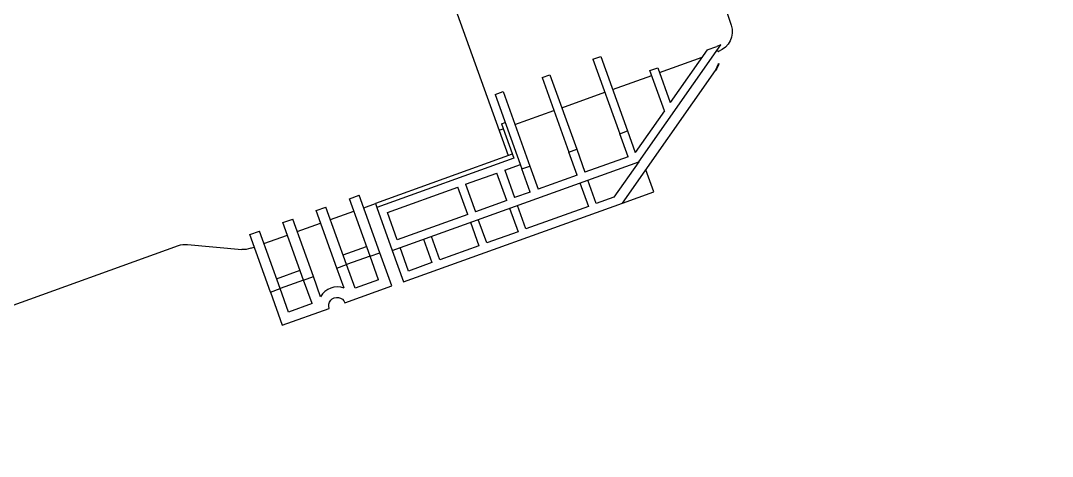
# Model space of a CAD drawing. Header units: millimetres. Extents: x 646993 to 648849, y 9708034 to 9709424.
# Drawn here: x 648237.7148 to 648237.9631, y 9709070.3601 to 9709070.465 of the extents above; entities that cross this region are included whole.
import ezdxf

# ---------------------------------------------------------------- set-up
doc = ezdxf.new("R2010")
doc.units = ezdxf.units.MM
doc.header["$LTSCALE"] = 5
doc.header["$XCLIPFRAME"] = 2
doc.set_wipeout_variables(frame=1)
doc.layers.add('MD_Visible', color=7, linetype='Continuous', lineweight=25)
picture_1 = doc.add_image_def('image1.jpg', size_in_pixel=(1920, 925))
picture_2 = doc.add_image_def('image2.ecw', size_in_pixel=(12715, 11262))

# ---------------------------------------------------------------- blocks, each defined once
blk = doc.blocks.new('RB')
at = {"layer": 'MD_Visible'}
for p, q in [((0.07294764278071852, 0.9992340266257145), (0.1100872620321525, 0.99858575216021)), ((0.113733886580917, 0.9946477891344614), (0.113733886580917, 0.9935865136844484)), ((0.1334999999999127, 0.9665323748977528), (0.113733886580917, 0.9946477891344614)), ((0.113733886580917, 0.991170298451749), (0.113733886580917, 0.9935865136844484)), ((0.1150000000000091, 0.9935000000000684), (0.1147821961868658, 0.9935000000000684)), ((0.1147821961868658, 0.9931566685384894), (0.1147821961868658, 0.9935000000000684)), ((0.1150000000000091, 0.9935000000000684), (0.1150000000000091, 0.9935865136844484)), ((0.113733886580917, 0.991170298451749), (0.122641546775526, 0.9785000000000821)), ((0.1414999999999509, 0.9595000000000766), (0.1190903194606108, 0.991375636748586)), ((0.1149913036902035, 0.9785000000000821), (0.1149913036902035, 0.9893817423433404)), ((0.113733886580917, 0.9765000000000725), (0.113733886580917, 0.9785000000000821)), ((0.113733886580917, 0.9785000000000821), (0.122641546775526, 0.9785000000000821)), ((0.1240476162897721, 0.9765000000000725), (0.113733886580917, 0.9765000000000725)), ((0.1149913036902035, 0.9665000000000816), (0.1149913036902035, 0.9765000000000725)), ((0.1240476162897721, 0.9765000000000725), (0.1310779638608892, 0.9665000000000816)), ((0.1065535421759023, 0.9645000000000721), (0.1065535421759023, 0.9665000000000816)), ((0.1065535421759023, 0.9665000000000816), (0.1255949918092938, 0.9665000000000816)), ((0.1255949918092938, 0.9665000000000816), (0.1310779638608892, 0.9665000000000816)), ((0.1255949918092938, 0.9645000000000721), (0.1255949918092938, 0.9665000000000816)), ((0.1334999999999127, 0.9035000000000366), (0.1334999999999127, 0.9665323748977528)), ((0.1334999999999127, 0.9665323748977528), (0.1394999999999982, 0.9579979462093604)), ((0.1414999999999509, 0.967500000000058), (0.13587572194308, 0.967500000000058)), ((0.1414999999999509, 0.9595000000000766), (0.1414999999999509, 0.967500000000058)), ((0.1065535421759023, 0.9645000000000721), (0.1255949918092938, 0.9645000000000721)), ((0.1149913036902035, 0.953500000000048), (0.1149913036902035, 0.9645000000000721)), ((0.13149999999996, 0.9645000000000721), (0.1255949918092938, 0.9645000000000721)), ((0.13149999999996, 0.9645000000000721), (0.13149999999996, 0.953500000000048)), ((0.1414999999999509, 0.9035000000000366), (0.1414999999999509, 0.9595000000000766)), ((0.1394999999999982, 0.9579979462093604), (0.1394999999999982, 0.953500000000048)), ((0.1065535421759023, 0.9515000000000384), (0.1065535421759023, 0.953500000000048)), ((0.1065535421759023, 0.953500000000048), (0.1255949918092938, 0.953500000000048)), ((0.1255949918092938, 0.9515000000000384), (0.1255949918092938, 0.953500000000048)), ((0.1255949918092938, 0.953500000000048), (0.13149999999996, 0.953500000000048)), ((0.1394999999999982, 0.953500000000048), (0.1334999999999127, 0.953500000000048)), ((0.1065535421759023, 0.9515000000000384), (0.1255949918092938, 0.9515000000000384)), ((0.1149913036902035, 0.9415000000000475), (0.1149913036902035, 0.9515000000000384)), ((0.13149999999996, 0.9515000000000384), (0.1255949918092938, 0.9515000000000384)), ((0.13149999999996, 0.9515000000000384), (0.13149999999996, 0.9415000000000475)), ((0.1334999999999127, 0.9515000000000384), (0.1394999999999982, 0.9515000000000384)), ((0.1394999999999982, 0.9515000000000384), (0.1394999999999982, 0.9355000000000757)), ((0.1065535421759023, 0.939500000000038), (0.1065535421759023, 0.9415000000000475)), ((0.1065535421759023, 0.9415000000000475), (0.1255949918092938, 0.9415000000000475)), ((0.1255949918092938, 0.939500000000038), (0.1255949918092938, 0.9415000000000475)), ((0.1255949918092938, 0.9415000000000475), (0.13149999999996, 0.9415000000000475)), ((0.1065535421759023, 0.939500000000038), (0.1255949918092938, 0.939500000000038)), ((0.113733886580917, 0.9385000000000616), (0.113733886580917, 0.939500000000038)), ((0.1245000000000118, 0.9355000000000757), (0.1245000000000118, 0.939500000000038)), ((0.13149999999996, 0.939500000000038), (0.1255949918092938, 0.939500000000038)), ((0.13149999999996, 0.939500000000038), (0.13149999999996, 0.9355000000000757)), ((0.1214999999999691, 0.9375000000000284), (-0.006500000000073669, 0.9375000000000284)), ((0.113733886580917, 0.9385000000000616), (0.1224999999999454, 0.9385000000000616)), ((0.1150000000000091, 0.9375000000000284), (0.1150000000000091, 0.9385000000000616)), ((0.1214999999999691, 0.9385000000000616), (0.1214999999999691, 0.9035000000000366)), ((0.1224999999999454, 0.9385000000000616), (0.1224999999999454, 0.9035000000000366)), ((0.1245000000000118, 0.9355000000000757), (0.13149999999996, 0.9355000000000757)), ((0.1394999999999982, 0.9355000000000757), (0.1334999999999127, 0.9355000000000757)), ((0.1245000000000118, 0.925500000000028), (0.1245000000000118, 0.9335000000000662)), ((0.13149999999996, 0.9335000000000662), (0.1245000000000118, 0.9335000000000662)), ((0.13149999999996, 0.9335000000000662), (0.13149999999996, 0.925500000000028)), ((0.1334999999999127, 0.9335000000000662), (0.1394999999999982, 0.9335000000000662)), ((0.1394999999999982, 0.9335000000000662), (0.1394999999999982, 0.925500000000028)), ((0.1245000000000118, 0.925500000000028), (0.13149999999996, 0.925500000000028)), ((0.1394999999999982, 0.925500000000028), (0.1334999999999127, 0.925500000000028)), ((0.1245000000000118, 0.9055000000000462), (0.1245000000000118, 0.9235000000000753)), ((0.13149999999996, 0.9235000000000753), (0.1245000000000118, 0.9235000000000753)), ((0.13149999999996, 0.9235000000000753), (0.13149999999996, 0.9055000000000462)), ((0.1334999999999127, 0.9235000000000753), (0.1394999999999982, 0.9235000000000753)), ((0.1394999999999982, 0.9235000000000753), (0.1394999999999982, 0.9135000000000275)), ((0.1394999999999982, 0.9135000000000275), (0.1334999999999127, 0.9135000000000275)), ((0.1334999999999127, 0.9115000000000748), (0.1394999999999982, 0.9115000000000748)), ((0.1394999999999982, 0.9115000000000748), (0.1394999999999982, 0.9055000000000462)), ((0.13149999999996, 0.9055000000000462), (0.1245000000000118, 0.9055000000000462)), ((0.1394999999999982, 0.9055000000000462), (0.1334999999999127, 0.9055000000000462)), ((0.1214999999999691, 0.9005000000000507), (0.1214999999999691, 0.9035000000000366)), ((0.1214999999999691, 0.9035000000000366), (0.1224999999999454, 0.9035000000000366)), ((0.1224999999999454, 0.9035000000000366), (0.1334999999999127, 0.9035000000000366)), ((0.1334999999999127, 0.9035000000000366), (0.1414999999999509, 0.9035000000000366)), ((0.1182947366141889, 0.898000000000053), (0.1182947366141889, 0.9005000000000507)), ((0.1329999999999245, 0.9005000000000507), (0.1182947366141889, 0.9005000000000507)), ((0.1329999999999245, 0.898000000000053), (0.1329999999999245, 0.9005000000000507)), ((0.1414999999999509, 0.9005000000000507), (0.1329999999999245, 0.9005000000000507)), ((0.1414999999999509, 0.8885000000000502), (0.1414999999999509, 0.9005000000000507)), ((0.1329999999999245, 0.898000000000053), (0.1182947366141889, 0.898000000000053)), ((0.121487791804384, 0.8920000000000812), (0.121487791804384, 0.898000000000053)), ((0.1304999999999836, 0.8920000000000812), (0.1304999999999836, 0.898000000000053)), ((0.13900000000001, 0.898000000000053), (0.1329999999999245, 0.898000000000053)), ((0.1329999999999245, 0.898000000000053), (0.1329999999999245, 0.8920000000000812)), ((0.13900000000001, 0.898000000000053), (0.13900000000001, 0.8920000000000812)), ((0.1182947366141889, 0.8895000000000834), (0.1182947366141889, 0.8920000000000812)), ((0.1329999999999245, 0.8920000000000812), (0.1182947366141889, 0.8920000000000812)), ((0.1329999999999245, 0.8895000000000834), (0.1329999999999245, 0.8920000000000812)), ((0.13900000000001, 0.8920000000000812), (0.1329999999999245, 0.8920000000000812)), ((0.1329999999999245, 0.8895000000000834), (0.1182947366141889, 0.8895000000000834)), ((0.121487791804384, 0.8835000000000548), (0.121487791804384, 0.8895000000000834)), ((0.1381458980337129, 0.8895000000000834), (0.1329999999999245, 0.8895000000000834)), ((0.1414999999999509, 0.8725000000000307), (0.1414999999999509, 0.8845000000000312)), ((0.1182947366141889, 0.8810000000000571), (0.1182947366141889, 0.8835000000000548)), ((0.1329999999999245, 0.8835000000000548), (0.1182947366141889, 0.8835000000000548)), ((0.1329999999999245, 0.8810000000000571), (0.1329999999999245, 0.8835000000000548)), ((0.1381458980337129, 0.8835000000000548), (0.1329999999999245, 0.8835000000000548)), ((0.1329999999999245, 0.8810000000000571), (0.1182947366141889, 0.8810000000000571)), ((0.121487791804384, 0.8750000000000284), (0.121487791804384, 0.8810000000000571)), ((0.1304999999999836, 0.8750000000000284), (0.1304999999999836, 0.8810000000000571)), ((0.13900000000001, 0.8810000000000571), (0.1329999999999245, 0.8810000000000571)), ((0.1329999999999245, 0.8810000000000571), (0.1329999999999245, 0.8750000000000284)), ((0.13900000000001, 0.8810000000000571), (0.13900000000001, 0.8750000000000284)), ((0.1182947366141889, 0.8725000000000307), (0.1182947366141889, 0.8750000000000284)), ((0.1329999999999245, 0.8750000000000284), (0.1182947366141889, 0.8750000000000284)), ((0.13900000000001, 0.8750000000000284), (0.1329999999999245, 0.8750000000000284)), ((0.1329999999999245, 0.8725000000000307), (0.1329999999999245, 0.8750000000000284)), ((0.1329999999999245, 0.8725000000000307), (0.1182947366141889, 0.8725000000000307)), ((0.1214999999999691, 0.8716092466837893), (0.1214999999999691, 0.8725000000000307)), ((0.1329999999999245, 0.8725000000000307), (0.1414999999999509, 0.8725000000000307)), ((0.1154690843000026, 0.8575766092143624), (0.1210309156999756, 0.8694948193571292)), ((0.1150000000000091, 0.7889999999999588), (0.1150000000000091, 0.8554621818877024))]:
    blk.add_line(p, q, dxfattribs=at)
at = {"layer": 'MD_Visible', "extrusion": (0, 0, -1)}
for centre, radius, start, end in [((-0.1100000000000136, 0.9935865136844484), 0.005000000000000069, 90.9999999968682, 180), ((-0.1414999999999509, 0.8865000000000407), 0.001999999999999886, 270, 90), ((-0.1164999999999736, 0.8716092466837893), 0.004999999999999984, 180, 205.0168934751476), ((-0.1200000000000045, 0.8554621818877024), 0.005000000000000001, 0, 25.0168934751476)]:
    blk.add_arc(centre, radius, start, end, dxfattribs=at)
at = {"layer": 'MD_Visible'}
for centre, radius, start, end in [((0.1150000000000091, 0.988500000000073), 0.00499999999999793, 35.10855106109913, 90), ((0.1414999999999509, 0.8865000000000407), 0.004500000000000137, 138.189685100281, 221.810314899719)]:
    blk.add_arc(centre, radius, start, end, dxfattribs=at)
blk = doc.blocks.new('*U47')
blk.add_wipeout([(0, 0.1104208364372532), (15.671350142962858, 0.11042175069695759), (15.67135014296289, 9.142597008349185e-07), (0, -7.105427357601002e-15)])
blk.add_wipeout([(0, 0.11042083643726741), (15.671350142962888, 0.1104217506969789), (15.671350142962854, 9.142597079403458e-07), (0, 3.552713678800501e-15)])
blk.add_wipeout([(8.881784197001252e-16, 7.105427357601002e-15), (8.881784197001252e-16, 0.11042083643726741), (15.67135014296285, 0.1104217506969718), (15.67135014296285, 9.142597150457732e-07)])
blk = doc.blocks.new('*U71')
blk.add_wipeout([(0, 0.11042083643725853), (8.831925978845998, 0.11042133700018653), (8.83192597884603, 5.005629262200273e-07), (0, -1.7763568394002505e-15)])
blk.add_wipeout([(0, 0.1104208364372603), (8.83192597884603, 0.11042133700019896), (8.831925978845998, 5.005629262200273e-07), (0, 0)])
blk.add_wipeout([(0, 1.7763568394002505e-15), (0, 0.11042083643726208), (8.831925978845991, 0.11042133700019008), (8.831925978845991, 5.00562929772741e-07)])
blk = doc.blocks.new('*U70')
blk.add_wipeout([(-8.881784197001252e-16, 0.11042083643725675), (15.122764645353634, 0.11042171751462959), (15.122764645353666, 8.810773692857765e-07), (-8.881784197001252e-16, -3.552713678800501e-15)])
blk.add_wipeout([(-8.881784197001252e-16, 0.11042083643725675), (15.122764645353666, 0.11042171751464025), (15.122764645353634, 8.810773728384902e-07), (-8.881784197001252e-16, -7.105427357601002e-15)])
blk.add_wipeout([(0, 7.105427357601002e-15), (0, 0.11042083643726741), (15.122764645353639, 0.11042171751464025), (15.122764645353639, 8.810773799439175e-07)])
blk = doc.blocks.new('A$C322dc3b0')
at = {"xscale": 0.5705444917168114, "yscale": 0.5705444917168114, "zscale": 0.5705444917168114, "rotation": 5.827865095183003e-05}
for name, p in [('*U47', (4.920345619593263, 8.298435854020653)), ('*U70', (5.032400805274733, 8.205326124019962)), ('*U71', (5.472900423206283, 8.053450503009088))]:
    blk.add_blockref(name, p, dxfattribs=at)
blk.add_blockref('RB', (9.18216762952136, 6.713160501739083))

msp = doc.modelspace()

# ---------------------------------------------------------------- pictures from other files: only their frames are drawn
image = msp.add_image(picture_1, insert=(646993.0966078357, 9708530.288001908), size_in_units=(1855.5953394832904, 893.9717130323145), dxfattribs=dict(fade=50))
image.dxf.flags = 7
image = msp.add_image(picture_2, insert=(647823.3948488047, 9708681.302132897), size_in_units=(875.2560974967199, 775.2366629969329))
image.set_boundary_path([(137.7366738021374, 7886.928851276636), (1284.784918181598, 10733.94870647788), (3099.519380062819, 10473.79591035843), (3279.448574518785, 11095.64499813318), (4006.662178894505, 11005.73909768462), (8692.316926835105, 9222.605617135763), (8944.26676951535, 8222.417804837227), (12055.541491393, 4873.423395782709), (10090.57365054265, 1684.484148859978), (7313.60375874117, 2638.131695121527), (6090.656873410568, 882.9792030751705), (4284.080874782056, 967.6072438061237), (2002.337794844061, 2453.299023121595), (3226.04797623679, 5547.792270690203), (776.6223462764174, 6701.957702815533), (969.5119435563684, 7416.594267249107), (137.7366738021374, 7886.928851276636)])

# ---------------------------------------------------------------- next in the draw order: block references
at = {"rotation": 289.7679046147402}
msp.add_blockref('A$C322dc3b0', (648227.4857660421, 9709076.600345872), dxfattribs=at)

doc.saveas('drawing.dxf')
